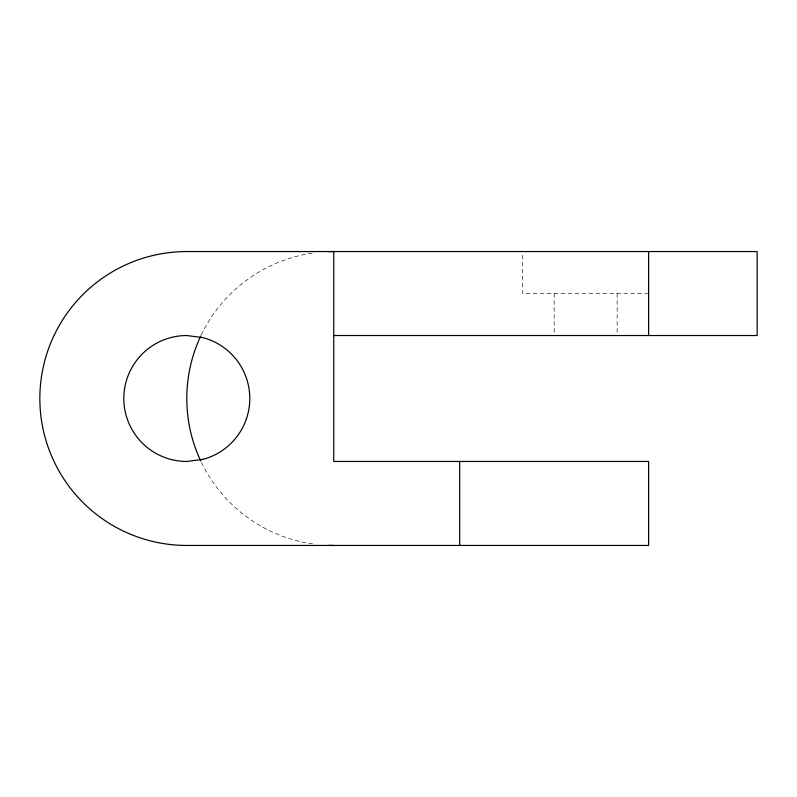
<?xml version="1.0" encoding="UTF-8"?>
<svg xmlns="http://www.w3.org/2000/svg" width="797" height="797" viewBox="0 0 797 797"><rect width="100%" height="100%" fill="white"/><g stroke="black" fill="none" stroke-linecap="round" stroke-linejoin="round"><path stroke-width="0.6" stroke-dasharray="3.98 2.99" d="M648.619 293.535L522.673 293.535L522.673 252.788M617.137 293.535L617.137 334.292M554.154 293.535L554.154 335.527M312.703 543.933A146.947 146.947 0 0 1 201.282 462.13M201.282 334.87A146.947 146.947 0 0 1 312.703 253.067"/><path stroke-width="1.2" d="M333.744 335.527L757.15 335.527L757.15 251.553L186.797 251.553A146.947 146.947 0 0 0 39.85 398.5A146.947 146.947 0 0 0 186.797 545.447L648.619 545.447L648.619 461.473L333.744 461.473L333.744 251.553A146.947 146.947 0 0 0 328.812 251.633M648.619 251.553L648.619 335.527M459.69 461.473L459.69 545.447M333.744 545.447A146.947 146.947 0 0 1 328.812 545.367M200.754 461.005A146.947 146.947 0 0 1 200.754 335.995M203.096 459.331L186.797 461.473A62.973 62.973 0 0 1 123.814 398.5A62.973 62.973 0 0 1 186.797 335.527L203.096 337.669A62.973 62.973 0 0 1 203.096 459.331"/></g></svg>
